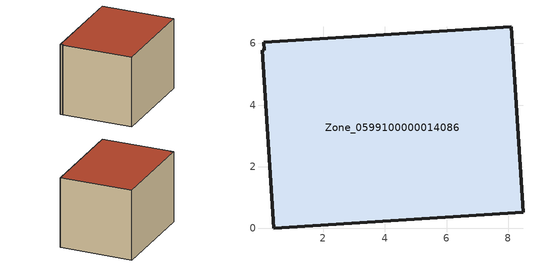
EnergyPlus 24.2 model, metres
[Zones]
Zone_0599100000014086
 floor ground (C_G): 0.07,6.03 8.09,6.55 8.48,0.52 0.39,0 0.02,5.78 0.09,5.78 z0
 wall outside (C_F): 8.48,0.52 8.09,6.55 0.07,6.03 0.09,5.78 0.02,5.78 0.39,0 8.48,0.52 z0:5.85
 roof outside (C_R): 8.09,6.55 0.07,6.03 0.09,5.78 0.02,5.78 0.39,0 8.48,0.52 z5.85
[BUILDING]
Pand.0599100000014086: North Axis=0; Terrain=City; Loads Convergence Tolerance Value=0.04; Temperature Convergence Tolerance Value=0.4; Solar Distribution=FullExterior; Maximum Number of Warmup Days=25; Minimum Number of Warmup Days=1
[Site:Location]
Rotterdam.The.Hague.AP_ZH_NLD Design_Conditions: Latitude=51.96; Longitude=4.45; Time Zone=1; Elevation=-4.5
[SITE:GROUNDTEMPERATURE:BUILDINGSURFACE]
18, 18, 18, 18, 18, 18, 18, 18, 18, 18, 18, 18
[MATERIAL] Thermal Absorptance=0.9; Solar Absorptance=0.7; Visible Absorptance=0.7
Name | Roughness | Thickness | Conductivity | Density | Specific Heat
G.TI.1946-1964 | MediumSmooth | 0.15 | 1 | 540 | 1210
F.TI.1946-1964 | Rough | 0.3 | 0.857143 | 1920 | 840
R.TI.1946-1964 | MediumRough | 0.2 | 0.277778 | 1500 | 1000
[CONSTRUCTION]
C_G: G.TI.1946-1964
C_F: F.TI.1946-1964
C_R: R.TI.1946-1964
[ZONE]
Zone_0599100000014086: Type=1; Multiplier=1; Ceiling Height=Autocalculate; Volume=Autocalculate; Floor Area=autocalculate; Part of Total Floor Area=Yes
[ZONEINFILTRATION:DESIGNFLOWRATE]
Infil_Zone_0599100000014086: Zone or ZoneList or Space or SpaceList=Zone_0599100000014086; Schedule=AlwaysOn; Design Flow Rate Calculation Method=Flow/Area; Flow Rate per Floor Area=0.003; Constant Term Coefficient=1; Temperature Term Coefficient=0; Velocity Term Coefficient=0; Velocity Squared Term Coefficient=0
[HVACTEMPLATE:ZONE:IDEALLOADSAIRSYSTEM]
Zone_0599100000014086: Maximum Heating Supply Air Temperature=50; Minimum Cooling Supply Air Temperature=13; Maximum Heating Supply Air Humidity Ratio=0.0156; Minimum Cooling Supply Air Humidity Ratio=0.0077; Heating Limit=NoLimit; Cooling Limit=NoLimit; Dehumidification Control Type=ConstantSensibleHeatRatio; Cooling Sensible Heat Ratio=0.7; Dehumidification Setpoint=60; Humidification Control Type=None; Humidification Setpoint=30; Outdoor Air Method=None; Outdoor Air Flow Rate per Person=0.00944; Outdoor Air Flow Rate per Zone Floor Area=0; Outdoor Air Flow Rate per Zone=0; Demand Controlled Ventilation Type=None; Outdoor Air Economizer Type=NoEconomizer; Heat Recovery Type=None; Sensible Heat Recovery Effectiveness=0.7; Latent Heat Recovery Effectiveness=0.65
[ZONECONTROL:THERMOSTAT]
ThermostatControl_Zone_0599100000014086: Zone or ZoneList=Zone_0599100000014086; Control Type Schedule=DualSetpointControlType; Control 1=Thermostat_Zone_0599100000014086; Temperature Difference Between Cutout And Setpoint=0
[THERMOSTATSETPOINT:DUALSETPOINT]
Thermostat_Zone_0599100000014086: Heating Setpoint Temperature Schedule=HeatingSetpoint_Zone_0599100000014086; Cooling Setpoint Temperature Schedule=CoolingSetpoint_Zone_0599100000014086
[SCHEDULE:COMPACT]
HeatingSetpoint_Zone_0599100000014086: Through: 12/31, For: AllDays, Until: 24:00, 21
CoolingSetpoint_Zone_0599100000014086: Through: 12/31, For: AllDays, Until: 24:00, 24
DualSetpointControlType: Through: 12/31, For: AllDays, Until: 24:00, 4
AlwaysOn: Through: 12/31, For: AllDays, Until: 24:00, 1
